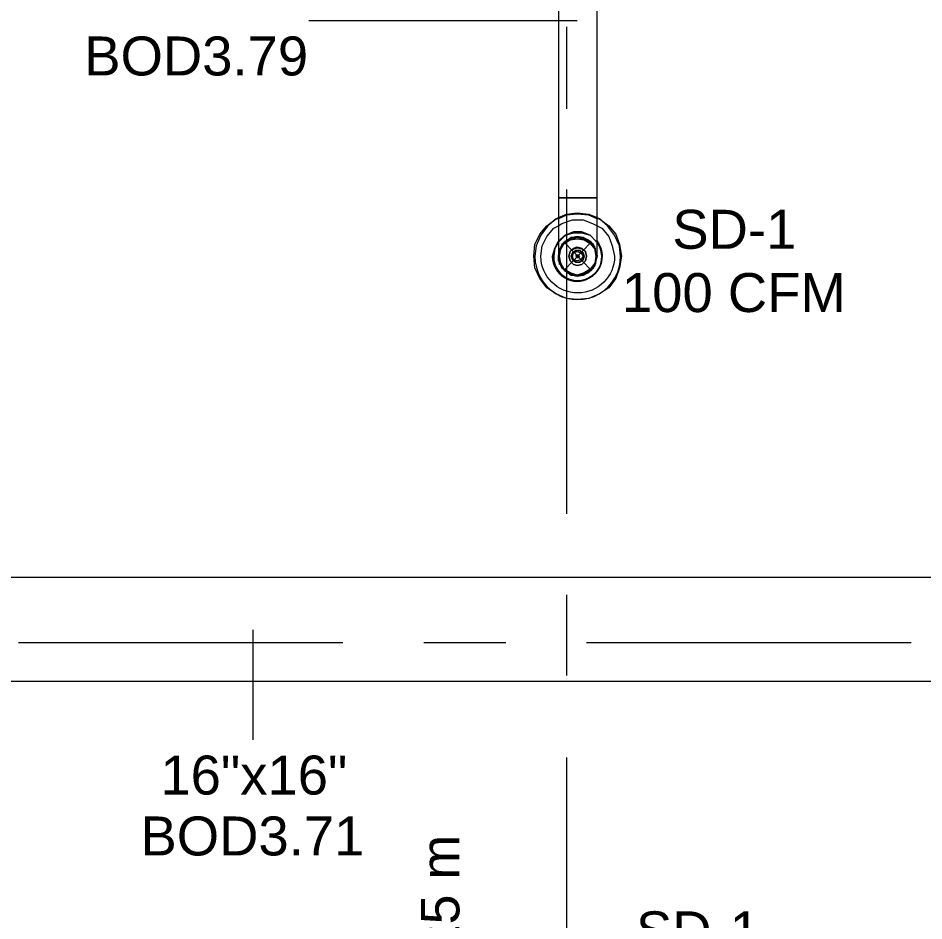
# Model space of a CAD drawing. Header units: metres. Extents: x 29 to 268, y -7 to 151.
# Drawn here: x 53.763 to 57.307, y 14.518 to 18.051 of the extents above; entities that cross this region are included whole.
import ezdxf

# ---------------------------------------------------------------- set-up
doc = ezdxf.new("R2010")
doc.units = ezdxf.units.M
doc.layers.add('HVAC - Ductos', color=5, linetype='Continuous', lineweight=50)
doc.layers.add('PDF2_Geometry', color=7, linetype='Continuous', true_color=0xaaaaaa)
doc.layers.add('PDF2_Text', color=7, linetype='Continuous')
doc.styles.add('PDF Helvetica', font='')
doc.styles.get('PDF Helvetica').set_extended_font_data('Helvetica')

msp = doc.modelspace()

# ---------------------------------------------------------------- linework, layer by layer
at = {"layer": 'HVAC - Ductos', "lineweight": 0}
for points in [[(56.0283, 18.7599), (56.0237, 18.7599), (56.0191, 18.7599), (56.0054, 18.7599), (55.9917, 18.7599), (55.9733, 18.7599), (55.9504, 18.7599), (55.9321, 18.7599), (55.9137, 18.7599), (55.9, 18.7599), (55.8862, 18.7599), (55.8771, 18.7599), (55.8771, 17.3482), (55.8862, 17.3482), (55.9, 17.3482), (55.9137, 17.3482), (55.9321, 17.3482), (55.9504, 17.3482), (55.9733, 17.3482), (55.9917, 17.3482), (56.0054, 17.3482), (56.0191, 17.3482), (56.0237, 17.3482), (56.0283, 17.3482)], [(55.8817, 17.1786), (55.8771, 17.174), (55.8817, 17.1786), (55.9046, 17.2015), (55.9367, 17.2107), (55.9687, 17.2107), (56.0008, 17.2015), (56.0237, 17.1786), (56.0008, 17.2015), (55.9687, 17.2153), (55.9367, 17.2153), (55.9046, 17.2015), (55.8771, 17.1786), (55.9046, 17.2015)], [(56.0237, 17.1786), (56.0008, 17.2015), (55.9687, 17.2107), (55.9367, 17.2107), (55.9046, 17.2015), (55.9367, 17.2153), (55.9687, 17.2153), (56.0008, 17.2015), (56.0237, 17.1786), (56.0283, 17.1786), (56.0237, 17.1786), (56.0283, 17.174)], [(55.8771, 17.1786), (55.8633, 17.1511), (55.8541, 17.119), (55.8633, 17.1511)], [(56.0191, 17.0915), (56.0008, 17.0686), (55.9779, 17.0548), (55.9504, 17.0457), (55.9229, 17.0548), (55.9, 17.0686), (55.8862, 17.0915), (55.8817, 17.119), (55.8862, 17.1465), (55.9, 17.1695), (55.9229, 17.1832), (55.9504, 17.1877), (55.9779, 17.1832), (56.0008, 17.1695), (56.0191, 17.1465), (56.0237, 17.119)], [(55.9229, 17.1373), (55.9183, 17.119), (55.9229, 17.1373), (55.9367, 17.1511), (55.9504, 17.1557), (55.9687, 17.1511), (55.9825, 17.1373), (55.9871, 17.119), (55.9825, 17.1373), (55.9687, 17.1465), (55.9504, 17.1511), (55.9367, 17.1465)], [(56.0283, 17.119), (56.0237, 17.1007), (56.0191, 17.0823), (56.0054, 17.064), (55.9917, 17.0548), (55.9733, 17.0457), (55.9504, 17.0411), (55.9321, 17.0457), (55.9137, 17.0548), (55.9, 17.064), (55.8908, 17.0732), (55.8862, 17.0823), (55.8771, 17.1007), (55.8771, 17.119), (55.8771, 17.1236), (55.8771, 17.119), (55.8771, 17.1007), (55.8862, 17.0823), (55.8908, 17.0732), (55.9, 17.064), (55.9137, 17.0548), (55.9321, 17.0457), (55.9504, 17.0411), (55.9733, 17.0457), (55.9917, 17.0548), (56.0054, 17.064), (56.0191, 17.0823), (56.0237, 17.1007), (56.0283, 17.119), (56.0283, 17.1236)], [(55.9825, 17.1007), (55.9871, 17.119), (55.9825, 17.1007), (55.9687, 17.0869), (55.9504, 17.0823), (55.9367, 17.0869), (55.9229, 17.1007), (55.9183, 17.119), (55.9229, 17.1007), (55.9367, 17.0869), (55.9504, 17.0823), (55.9687, 17.0869)], [(55.9321, 17.1327), (55.9275, 17.119), (55.9321, 17.1327), (55.9458, 17.1419), (55.9595, 17.1419), (55.9733, 17.1327), (55.9779, 17.119), (55.9733, 17.1327), (55.9595, 17.1419), (55.9458, 17.1419)], [(55.9733, 17.1053), (55.9779, 17.119), (55.9733, 17.1053), (55.9595, 17.0961), (55.9458, 17.0961), (55.9321, 17.1053), (55.9275, 17.119), (55.9321, 17.1053), (55.9458, 17.0961), (55.9595, 17.0961)], [(55.9641, 17.1053), (55.9504, 17.1007), (55.9367, 17.1053), (55.9321, 17.119), (55.9367, 17.1327), (55.9504, 17.1373), (55.9641, 17.1327), (55.9733, 17.119)], [(55.9504, 17.1236), (55.9458, 17.119), (55.9504, 17.1236), (55.955, 17.1236), (55.9595, 17.119), (55.955, 17.1236)], [(55.955, 17.1145), (55.9595, 17.119), (55.955, 17.1145), (55.9504, 17.1145), (55.9458, 17.119), (55.9504, 17.1145)]]:
    msp.add_lwpolyline(points, close=True, dxfattribs=at)
for points in [[(55.9504, 18.0403), (54.9008, 18.0403)], [(56.0283, 17.119), (56.0283, 17.1236), (56.0283, 17.1419), (56.0283, 17.174), (56.0283, 17.2153), (56.0283, 17.2611), (56.0283, 17.3115), (56.0283, 17.3482), (56.0237, 17.3482), (56.0191, 17.3482), (56.0054, 17.3482), (55.9917, 17.3482), (55.9733, 17.3482), (55.9504, 17.3482), (55.9321, 17.3482), (55.9137, 17.3482), (55.9, 17.3482), (55.8862, 17.3482), (55.8771, 17.3482), (55.8771, 17.2932), (55.8771, 17.2427), (55.8771, 17.1969), (55.8771, 17.1603), (55.8771, 17.1373), (55.8771, 17.1236), (55.8771, 17.119)], [(56.0283, 17.2703), (56.0375, 17.2657), (56.0742, 17.2382), (56.1017, 17.2061), (56.1154, 17.1649), (56.1245, 17.119), (56.1154, 17.0732), (56.1017, 17.0319), (56.0742, 16.9953), (56.0375, 16.9723), (55.9962, 16.954), (55.9504, 16.9494), (55.9091, 16.954), (55.8679, 16.9723), (55.8312, 16.9953), (55.8037, 17.0319), (55.7854, 17.0732), (55.7808, 17.119), (55.7854, 17.1649), (55.8037, 17.2061), (55.8312, 17.2382), (55.8679, 17.2657), (55.8771, 17.2703)], [(55.8771, 17.2703), (55.9091, 17.284), (55.9504, 17.2886), (55.9962, 17.284), (56.0283, 17.2703)], [(56.0283, 17.2657), (55.9962, 17.2795), (55.9504, 17.284), (55.9091, 17.2795), (55.8771, 17.2657)], [(55.8771, 17.2382), (55.8908, 17.2473), (55.9321, 17.2611), (55.9733, 17.2611), (56.0099, 17.2473), (56.0283, 17.2382)], [(55.9183, 17.1877), (55.9229, 17.1877), (55.9275, 17.1877), (55.9504, 17.1923), (55.9733, 17.1877), (55.9871, 17.1832), (56.0054, 17.1695), (56.0145, 17.1557), (56.0237, 17.1373), (56.0191, 17.1557), (56.0054, 17.174), (55.9917, 17.1832), (55.9733, 17.1923), (55.9504, 17.1969), (55.9321, 17.1923), (55.9137, 17.1832), (55.9, 17.174), (55.8862, 17.1557), (55.8771, 17.1373), (55.8771, 17.1236)], [(56.0283, 17.1236), (56.0237, 17.1373), (56.0237, 17.119), (56.0237, 17.1007), (56.0145, 17.0823), (56.0054, 17.0686), (55.9871, 17.0548), (55.9733, 17.0457), (55.9504, 17.0457), (55.9321, 17.0457), (55.9137, 17.0548), (55.9, 17.0686), (55.8862, 17.0823), (55.8817, 17.1007), (55.8771, 17.119), (55.8817, 17.1373), (55.8862, 17.1557), (55.9, 17.1695), (55.9137, 17.1832), (55.9321, 17.1877), (55.9504, 17.1923), (55.9779, 17.1877), (55.9825, 17.1877)], [(55.8771, 17.1786), (55.8771, 17.1786)], [(55.8771, 17.1786), (55.8771, 17.1786)], [(55.8862, 17.1511), (55.9, 17.1695), (55.9229, 17.1832)], [(55.9825, 17.1877), (55.9825, 17.1877)], [(55.9825, 17.1832), (56.0054, 17.1695), (56.0191, 17.1511), (56.0237, 17.1465)], [(55.8817, 17.0915), (55.8771, 17.119), (55.8817, 17.1419)], [(55.8817, 17.1465), (55.8817, 17.1511)], [(55.8817, 17.1465), (55.8817, 17.1465)], [(56.0191, 17.1419), (56.0237, 17.119), (56.0191, 17.0915)], [(56.0237, 17.1465), (56.0237, 17.1465)], [(56.1245, 17.119), (56.1245, 17.119)], [(55.8817, 17.0869), (55.8817, 17.0915)], [(55.9229, 17.0503), (55.9, 17.0686), (55.8862, 17.0869)], [(56.0191, 17.0869), (56.0054, 17.0686), (55.9825, 17.0503)], [(56.0237, 17.0915), (56.0191, 17.0869)], [(55.8908, 17.0732), (55.8908, 17.0732)], [(55.8908, 17.0732), (55.8908, 17.0732)], [(55.9275, 17.0457), (55.9229, 17.0503), (55.9183, 17.0503)], [(55.9779, 17.0503), (55.9504, 17.0457), (55.9275, 17.0503)], [(55.9825, 17.0503), (55.9779, 17.0457)], [(58.4346, 15.4553), (48.4886, 15.4553), (48.4886, 15.8631), (58.4346, 15.8631)], [(54.6808, 15.6569), (54.6808, 15.2261)]]:
    msp.add_lwpolyline(points, dxfattribs=at)
for points in [[(55.8771, 17.2657), (55.8679, 17.2657), (55.8358, 17.2382), (55.8083, 17.2015), (55.79, 17.1603), (55.7854, 17.119, 1.014423), (56.1199, 17.119), (56.1154, 17.1603), (56.0971, 17.2015), (56.0696, 17.2382), (56.0375, 17.2657), (56.0283, 17.2657)], [(56.0283, 17.2382), (56.0467, 17.229), (56.0742, 17.1969), (56.0879, 17.1603), (56.0971, 17.119, -0.994592), (55.8083, 17.119), (55.8129, 17.1603), (55.8312, 17.1969), (55.8587, 17.229), (55.8771, 17.2382)]]:
    msp.add_lwpolyline(points, format="xyb", dxfattribs=at)
msp.add_lwpolyline([(55.8771, 17.174), (55.8633, 17.1511), (55.8587, 17.119, 1.397936), (56.0283, 17.174), (56.0421, 17.1511), (56.0467, 17.119), (56.0421, 17.1511), (56.0283, 17.1786, -1.386956), (55.8541, 17.119, 1.018637), (56.0467, 17.119, -1.397568)], format="xyb", close=True, dxfattribs=at)
at = {"layer": 'PDF2_Geometry', "lineweight": 0}
for points in [[(55.9091, 18.0173), (55.9091, 17.6965)], [(55.9091, 17.3803), (55.9091, 16.1107)], [(55.9091, 15.7944), (55.9091, 15.4781)], [(55.0337, 15.6065), (53.7641, 15.6065)], [(55.6708, 15.6065), (55.35, 15.6065)], [(57.2567, 15.6065), (55.9871, 15.6065)], [(55.9091, 15.1573), (55.9091, 13.8877)]]:
    msp.add_lwpolyline(points, dxfattribs=at)
at = {"layer": 'PDF2_Geometry', "color": 8, "lineweight": 0, "true_color": 0x808080}
msp.add_lwpolyline([(56.0145, 17.1649), (55.9733, 17.1923), (55.9275, 17.1923), (55.8908, 17.1649), (55.8771, 17.119), (55.8908, 17.0732), (55.9275, 17.0457), (55.9733, 17.0457), (56.0145, 17.0732), (56.0283, 17.119)], close=True, dxfattribs=at)
for points in [[(55.9, 17.174), (56.0054, 17.064)], [(56.0054, 17.174), (55.9, 17.064)]]:
    msp.add_lwpolyline(points, dxfattribs=at)

# ---------------------------------------------------------------- texts
at = {"layer": 'PDF2_Text', "lineweight": 0, "char_height": 0.15247, "attachment_point": 4, "style": 'PDF Helvetica'}
for s, insert in [('BOD3.79', (54.0217, 17.9018)), ('SD-1', (56.3226, 17.2235)), ('100 CFM', (56.1255, 16.9759)), ('16"x16"', (54.3196, 15.0875)), ('BOD3.71', (54.2417, 14.8492)), ('SD-1', (56.1805, 14.4779))]:
    msp.add_mtext(s, dxfattribs=dict(at, insert=insert))
at = {"layer": 'PDF2_Text', "lineweight": 0, "insert": (55.4154, 14.2117), "char_height": 0.15059, "attachment_point": 4, "rotation": 90, "style": 'PDF Helvetica'}
msp.add_mtext('2.25 m', dxfattribs=at)

doc.saveas('drawing.dxf')
